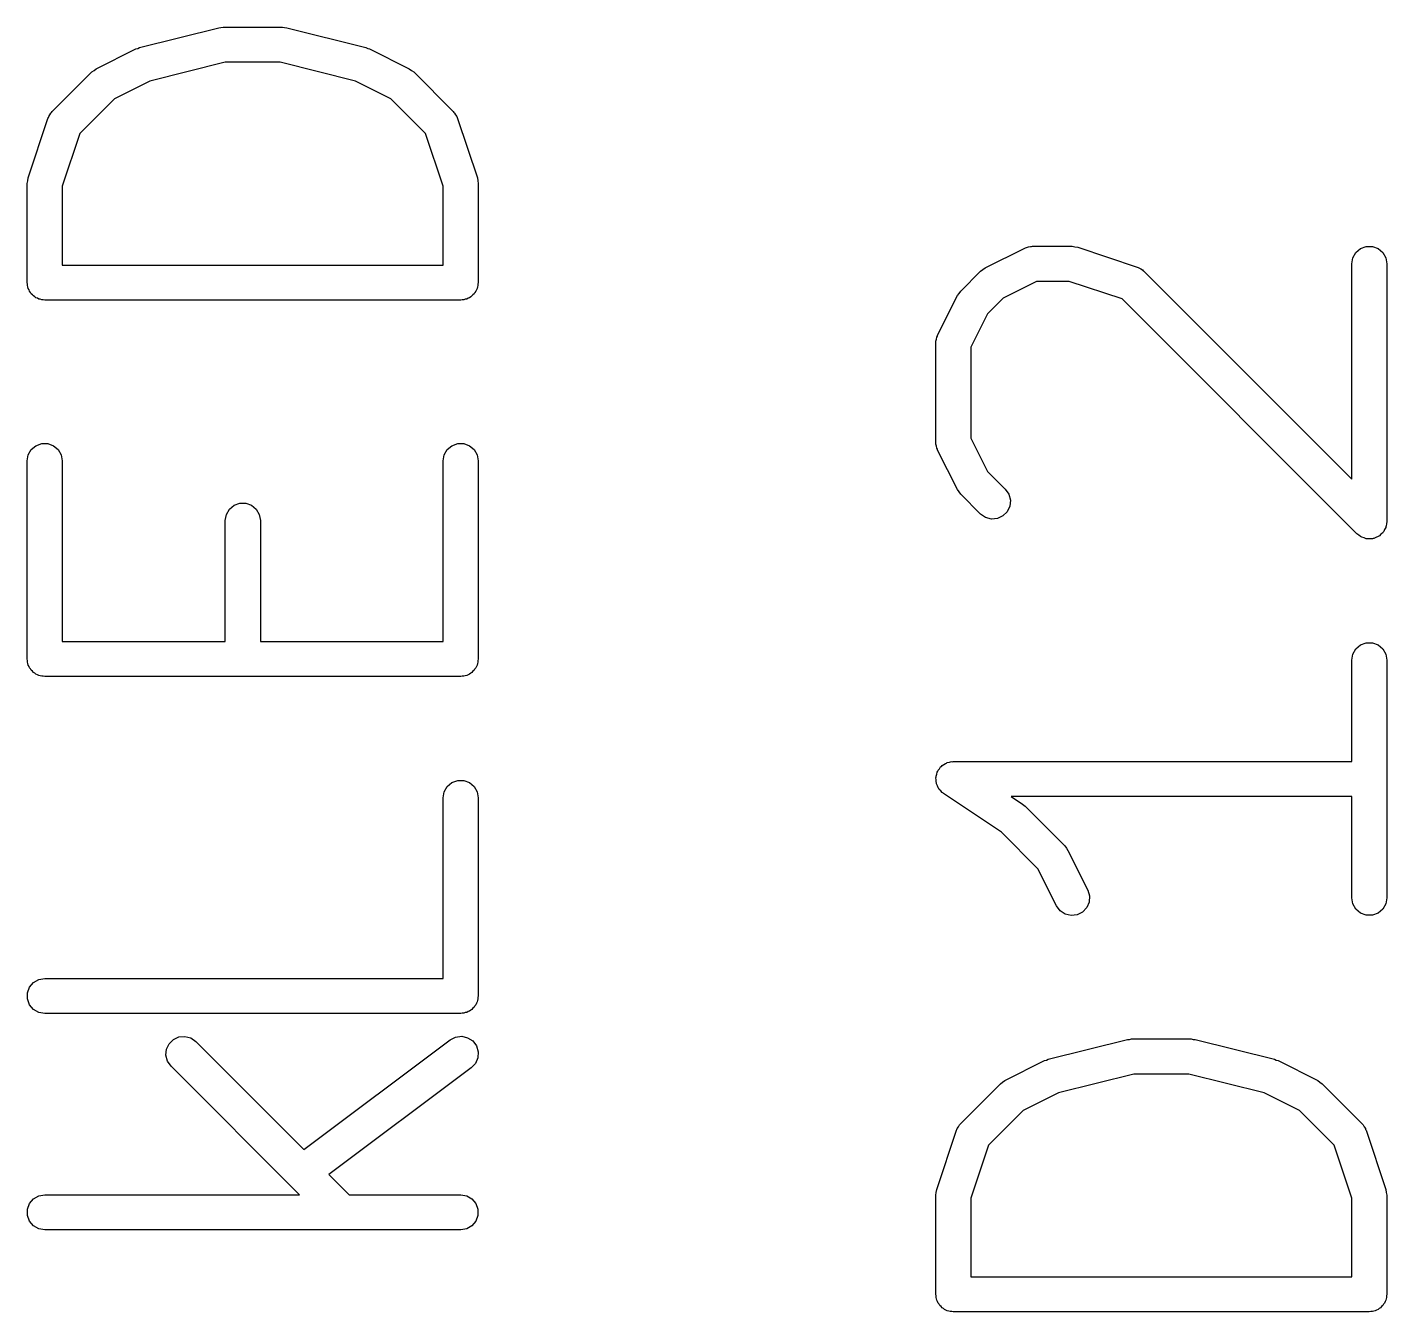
# Model space of a CAD drawing. Extents: x -2.2 to 75.9, y -81.1 to 9.2.
# Drawn here: x 70.185 to 74.128, y -30.128 to -26.404 of the extents above; entities that cross this region are included whole.
import ezdxf

# ---------------------------------------------------------------- set-up
doc = ezdxf.new("R2010")
doc.units = 0
doc.header["$MEASUREMENT"] = 0
doc.layers.add('BLACK', color=7, linetype='CONTINUOUS')

msp = doc.modelspace()

# ---------------------------------------------------------------- linework, layer by layer
at = {"layer": 'Black'}
for p, q in [((70.511, -26.4632), (70.7408, -26.4057)), ((70.7408, -26.4057), (70.747, -26.4053)), ((70.747, -26.4053), (70.7531, -26.4042)), ((70.7531, -26.4042), (70.9255, -26.4042)), ((70.9255, -26.4042), (70.9316, -26.4053)), ((70.9316, -26.4053), (70.9378, -26.4057)), ((70.9378, -26.4057), (71.1676, -26.4632)), ((70.3857, -26.5245), (70.5006, -26.467)), ((70.5006, -26.467), (70.5059, -26.4655)), ((70.5059, -26.4655), (70.511, -26.4632)), ((71.1676, -26.4632), (71.1727, -26.4655)), ((71.1727, -26.4655), (71.178, -26.467)), ((71.178, -26.467), (71.2929, -26.5245)), ((70.2576, -26.6489), (70.3725, -26.534)), ((70.3725, -26.534), (70.3792, -26.5293)), ((70.3792, -26.5293), (70.3857, -26.5245)), ((70.7594, -26.5058), (70.541, -26.5604)), ((70.9192, -26.5058), (70.7594, -26.5058)), ((71.1376, -26.5604), (70.9192, -26.5058)), ((71.2929, -26.5245), (71.2995, -26.5294)), ((71.2995, -26.5294), (71.3061, -26.534)), ((71.3061, -26.534), (71.421, -26.6489)), ((70.541, -26.5604), (70.4385, -26.6117)), ((71.2401, -26.6117), (71.1376, -26.5604)), ((70.4385, -26.6117), (70.3379, -26.7123)), ((71.3407, -26.7123), (71.2401, -26.6117)), ((70.2509, -26.6585), (70.2537, -26.6533)), ((70.2537, -26.6533), (70.2559, -26.6513)), ((70.2559, -26.6513), (70.2576, -26.6489)), ((71.421, -26.6489), (71.4227, -26.6513)), ((71.4227, -26.6513), (71.4249, -26.6533)), ((71.4249, -26.6533), (71.4277, -26.6585)), ((70.1879, -26.8411), (70.2453, -26.6688)), ((70.2453, -26.6688), (70.2467, -26.6662)), ((70.2467, -26.6662), (70.2475, -26.6634)), ((70.2475, -26.6634), (70.2509, -26.6585)), ((71.4277, -26.6585), (71.4311, -26.6634)), ((71.4311, -26.6634), (71.4319, -26.6662)), ((71.4319, -26.6662), (71.4333, -26.6688)), ((71.4333, -26.6688), (71.4907, -26.8411)), ((70.3379, -26.7123), (70.2868, -26.8654)), ((71.3917, -26.8654), (71.3407, -26.7123)), ((70.1852, -26.8572), (70.1867, -26.8492)), ((70.1867, -26.8492), (70.1879, -26.8411)), ((71.4907, -26.8411), (71.4919, -26.8492)), ((71.4919, -26.8492), (71.4933, -26.8572)), ((70.1852, -27.1445), (70.1852, -26.8572)), ((70.2868, -26.8654), (70.2868, -27.0937)), ((71.3917, -27.0937), (71.3917, -26.8654)), ((71.4933, -26.8572), (71.4933, -27.1445)), ((72.9632, -27.1022), (73.0781, -27.0448)), ((73.0781, -27.0448), (73.0809, -27.0439)), ((73.0809, -27.0439), (73.0835, -27.0425)), ((73.0835, -27.0425), (73.0893, -27.0414)), ((73.0893, -27.0414), (73.095, -27.0397)), ((73.095, -27.0397), (73.098, -27.0399)), ((73.098, -27.0399), (73.1009, -27.0394)), ((73.1009, -27.0394), (73.2158, -27.0394)), ((73.2158, -27.0394), (73.2238, -27.0408)), ((73.2238, -27.0408), (73.2318, -27.042)), ((73.2318, -27.042), (73.4042, -27.0995)), ((74.0386, -27.0576), (74.0521, -27.0462)), ((74.0521, -27.0462), (74.0687, -27.0402)), ((74.0687, -27.0402), (74.0864, -27.0402)), ((74.0864, -27.0402), (74.1029, -27.0462)), ((74.1029, -27.0462), (74.1165, -27.0576)), ((74.0267, -27.0902), (74.0298, -27.0728)), ((74.0298, -27.0728), (74.0386, -27.0576)), ((74.1165, -27.0576), (74.1253, -27.0728)), ((74.1253, -27.0728), (74.1283, -27.0902)), ((70.2868, -27.0937), (71.3917, -27.0937)), ((72.8926, -27.1692), (72.95, -27.1117)), ((72.95, -27.1117), (72.9567, -27.1071)), ((72.9567, -27.1071), (72.9632, -27.1022)), ((73.4042, -27.0995), (73.4068, -27.1009)), ((73.4068, -27.1009), (73.4096, -27.1016)), ((73.4096, -27.1016), (73.4145, -27.105)), ((73.4145, -27.105), (73.4197, -27.1079)), ((73.4197, -27.1079), (73.4216, -27.1101)), ((73.4216, -27.1101), (73.424, -27.1117)), ((73.424, -27.1117), (74.0267, -27.7145)), ((74.0267, -27.7145), (74.0267, -27.0902)), ((74.1283, -27.0902), (74.1283, -27.8371)), ((70.186, -27.1488), (70.1852, -27.1445)), ((70.186, -27.1533), (70.186, -27.1488)), ((70.1875, -27.1574), (70.186, -27.1533)), ((70.1883, -27.1618), (70.1875, -27.1574)), ((70.1905, -27.1657), (70.1883, -27.1618)), ((70.1921, -27.1699), (70.1905, -27.1657)), ((71.4881, -27.1657), (71.4865, -27.1699)), ((71.4903, -27.1618), (71.4881, -27.1657)), ((71.4911, -27.1574), (71.4903, -27.1618)), ((71.4926, -27.1533), (71.4911, -27.1574)), ((71.4933, -27.1445), (71.4926, -27.1488)), ((71.4926, -27.1488), (71.4926, -27.1533)), ((73.1128, -27.141), (73.016, -27.1894)), ((73.2075, -27.141), (73.1128, -27.141)), ((73.3607, -27.1921), (73.2075, -27.141)), ((70.1949, -27.1733), (70.1921, -27.1699)), ((70.1971, -27.1771), (70.1949, -27.1733)), ((70.2005, -27.18), (70.1971, -27.1771)), ((70.2034, -27.1834), (70.2005, -27.18)), ((70.2072, -27.1856), (70.2034, -27.1834)), ((70.2106, -27.1884), (70.2072, -27.1856)), ((70.2148, -27.19), (70.2106, -27.1884)), ((70.2187, -27.1922), (70.2148, -27.19)), ((70.2231, -27.193), (70.2187, -27.1922)), ((70.2272, -27.1945), (70.2231, -27.193)), ((70.2317, -27.1945), (70.2272, -27.1945)), ((70.236, -27.1953), (70.2317, -27.1945)), ((71.4425, -27.1953), (70.236, -27.1953)), ((71.4469, -27.1945), (71.4425, -27.1953)), ((71.4514, -27.1945), (71.4469, -27.1945)), ((71.4555, -27.193), (71.4514, -27.1945)), ((71.4599, -27.1922), (71.4555, -27.193)), ((71.4638, -27.19), (71.4599, -27.1922)), ((71.4679, -27.1884), (71.4638, -27.19)), ((71.4714, -27.1856), (71.4679, -27.1884)), ((71.4752, -27.1834), (71.4714, -27.1856)), ((71.4781, -27.18), (71.4752, -27.1834)), ((71.4815, -27.1771), (71.4781, -27.18)), ((71.4837, -27.1733), (71.4815, -27.1771)), ((71.4865, -27.1699), (71.4837, -27.1733)), ((72.8256, -27.2973), (72.8831, -27.1824)), ((72.8831, -27.1824), (72.8879, -27.1759)), ((72.8879, -27.1759), (72.8926, -27.1692)), ((73.016, -27.1894), (72.9702, -27.2352)), ((74.0416, -27.873), (73.3607, -27.1921)), ((72.9702, -27.2352), (72.9218, -27.332)), ((72.8202, -27.32), (72.8208, -27.3171)), ((72.8202, -27.6073), (72.8202, -27.32)), ((72.8206, -27.3142), (72.8223, -27.3085)), ((72.8208, -27.3171), (72.8206, -27.3142)), ((72.8223, -27.3085), (72.8233, -27.3026)), ((72.8233, -27.3026), (72.8248, -27.3001)), ((72.8248, -27.3001), (72.8256, -27.2973)), ((72.9218, -27.332), (72.9218, -27.5953)), ((72.9218, -27.5953), (72.9703, -27.6921)), ((70.1883, -27.6441), (70.1971, -27.6289)), ((70.1971, -27.6289), (70.2106, -27.6175)), ((70.2106, -27.6175), (70.2272, -27.6115)), ((70.2272, -27.6115), (70.2449, -27.6115)), ((70.2449, -27.6115), (70.2614, -27.6175)), ((70.2614, -27.6175), (70.275, -27.6289)), ((70.275, -27.6289), (70.2838, -27.6441)), ((71.3948, -27.6441), (71.4036, -27.6289)), ((71.4036, -27.6289), (71.4171, -27.6175)), ((71.4171, -27.6175), (71.4337, -27.6115)), ((71.4337, -27.6115), (71.4514, -27.6115)), ((71.4514, -27.6115), (71.4679, -27.6175)), ((71.4679, -27.6175), (71.4815, -27.6289)), ((71.4815, -27.6289), (71.4903, -27.6441)), ((72.8208, -27.6102), (72.8202, -27.6073)), ((72.8206, -27.6131), (72.8208, -27.6102)), ((72.8223, -27.6188), (72.8206, -27.6131)), ((72.8233, -27.6247), (72.8223, -27.6188)), ((72.8248, -27.6272), (72.8233, -27.6247)), ((72.8256, -27.63), (72.8248, -27.6272)), ((72.8831, -27.7449), (72.8256, -27.63)), ((70.1852, -27.6615), (70.1883, -27.6441)), ((70.1852, -28.236), (70.1852, -27.6615)), ((70.2838, -27.6441), (70.2868, -27.6615)), ((70.2868, -27.6615), (70.2868, -28.1852)), ((71.3917, -27.6615), (71.3948, -27.6441)), ((71.3917, -28.1852), (71.3917, -27.6615)), ((71.4903, -27.6441), (71.4933, -27.6615)), ((71.4933, -27.6615), (71.4933, -28.236)), ((72.9703, -27.6921), (73.0219, -27.7437)), ((72.8879, -27.7514), (72.8831, -27.7449)), ((72.8926, -27.7581), (72.8879, -27.7514)), ((72.95, -27.8156), (72.8926, -27.7581)), ((73.0219, -27.7437), (73.032, -27.7582)), ((73.032, -27.7582), (73.0366, -27.7752)), ((70.7717, -27.8012), (70.7852, -27.7899)), ((70.7852, -27.7899), (70.8017, -27.7839)), ((70.8017, -27.7839), (70.8194, -27.7839)), ((70.8194, -27.7839), (70.836, -27.7899)), ((70.836, -27.7899), (70.8495, -27.8012)), ((73.035, -27.7928), (73.0276, -27.8088)), ((73.0366, -27.7752), (73.035, -27.7928)), ((70.7598, -27.8339), (70.7628, -27.8165)), ((70.7598, -28.1852), (70.7598, -27.8339)), ((70.7628, -27.8165), (70.7717, -27.8012)), ((70.8495, -27.8012), (70.8583, -27.8165)), ((70.8583, -27.8165), (70.8614, -27.8339)), ((70.8614, -27.8339), (70.8614, -28.1852)), ((72.9645, -27.8257), (72.95, -27.8156)), ((72.9815, -27.8302), (72.9645, -27.8257)), ((72.9991, -27.8287), (72.9815, -27.8302)), ((73.0151, -27.8213), (72.9991, -27.8287)), ((73.0276, -27.8088), (73.0151, -27.8213)), ((74.1283, -27.8371), (74.1272, -27.8436)), ((74.0471, -27.8768), (74.0416, -27.873)), ((74.0521, -27.8811), (74.0471, -27.8768)), ((74.1114, -27.874), (74.1067, -27.8787)), ((74.1165, -27.8697), (74.1114, -27.874)), ((74.1176, -27.8678), (74.1165, -27.8697)), ((74.1192, -27.8662), (74.1176, -27.8678)), ((74.122, -27.8602), (74.1192, -27.8662)), ((74.1253, -27.8545), (74.122, -27.8602)), ((74.1257, -27.8523), (74.1253, -27.8545)), ((74.1266, -27.8502), (74.1257, -27.8523)), ((74.1272, -27.8436), (74.1266, -27.8502)), ((74.0542, -27.8819), (74.0521, -27.8811)), ((74.0561, -27.8831), (74.0542, -27.8819)), ((74.0625, -27.8849), (74.0561, -27.8831)), ((74.0687, -27.8871), (74.0625, -27.8849)), ((74.071, -27.8871), (74.0687, -27.8871)), ((74.0731, -27.8877), (74.071, -27.8871)), ((74.0797, -27.8871), (74.0731, -27.8877)), ((74.0864, -27.8871), (74.0797, -27.8871)), ((74.0885, -27.8864), (74.0864, -27.8871)), ((74.0907, -27.8862), (74.0885, -27.8864)), ((74.0967, -27.8834), (74.0907, -27.8862)), ((74.1029, -27.8811), (74.0967, -27.8834)), ((74.1047, -27.8797), (74.1029, -27.8811)), ((74.1067, -27.8787), (74.1047, -27.8797)), ((70.2868, -28.1852), (70.7598, -28.1852)), ((70.8614, -28.1852), (71.3917, -28.1852)), ((74.0521, -28.1953), (74.0687, -28.1892)), ((74.0687, -28.1892), (74.0864, -28.1892)), ((74.0864, -28.1892), (74.1029, -28.1953)), ((74.0267, -28.2393), (74.0298, -28.2219)), ((74.0298, -28.2219), (74.0386, -28.2066)), ((74.0386, -28.2066), (74.0521, -28.1953)), ((74.1029, -28.1953), (74.1165, -28.2066)), ((74.1165, -28.2066), (74.1253, -28.2219)), ((74.1253, -28.2219), (74.1283, -28.2393)), ((70.186, -28.2404), (70.1852, -28.236)), ((70.186, -28.2449), (70.186, -28.2404)), ((70.1875, -28.249), (70.186, -28.2449)), ((70.1883, -28.2534), (70.1875, -28.249)), ((70.1905, -28.2573), (70.1883, -28.2534)), ((70.1921, -28.2614), (70.1905, -28.2573)), ((70.1949, -28.2649), (70.1921, -28.2614)), ((70.1971, -28.2687), (70.1949, -28.2649)), ((70.2005, -28.2716), (70.1971, -28.2687)), ((70.2034, -28.275), (70.2005, -28.2716)), ((71.4781, -28.2716), (71.4752, -28.275)), ((71.4815, -28.2687), (71.4781, -28.2716)), ((71.4837, -28.2649), (71.4815, -28.2687)), ((71.4865, -28.2614), (71.4837, -28.2649)), ((71.4881, -28.2573), (71.4865, -28.2614)), ((71.4903, -28.2534), (71.4881, -28.2573)), ((71.4911, -28.249), (71.4903, -28.2534)), ((71.4926, -28.2449), (71.4911, -28.249)), ((71.4933, -28.236), (71.4926, -28.2404)), ((71.4926, -28.2404), (71.4926, -28.2449)), ((74.0267, -28.5332), (74.0267, -28.2393)), ((74.1283, -28.2393), (74.1283, -28.9287)), ((70.2072, -28.2772), (70.2034, -28.275)), ((70.2106, -28.28), (70.2072, -28.2772)), ((70.2148, -28.2816), (70.2106, -28.28)), ((70.2187, -28.2838), (70.2148, -28.2816)), ((70.2231, -28.2846), (70.2187, -28.2838)), ((70.2272, -28.2861), (70.2231, -28.2846)), ((70.2317, -28.2861), (70.2272, -28.2861)), ((70.236, -28.2868), (70.2317, -28.2861)), ((71.4425, -28.2868), (70.236, -28.2868)), ((71.4469, -28.2861), (71.4425, -28.2868)), ((71.4514, -28.2861), (71.4469, -28.2861)), ((71.4555, -28.2846), (71.4514, -28.2861)), ((71.4599, -28.2838), (71.4555, -28.2846)), ((71.4638, -28.2816), (71.4599, -28.2838)), ((71.4679, -28.28), (71.4638, -28.2816)), ((71.4714, -28.2772), (71.4679, -28.28)), ((71.4752, -28.275), (71.4714, -28.2772)), ((72.8343, -28.5489), (72.8366, -28.5472)), ((72.8366, -28.5472), (72.8384, -28.5451)), ((72.8384, -28.5451), (72.8436, -28.542)), ((72.8436, -28.542), (72.8485, -28.5384)), ((72.8485, -28.5384), (72.8512, -28.5376)), ((72.8512, -28.5376), (72.8537, -28.5362)), ((72.8537, -28.5362), (72.8596, -28.5352)), ((72.8596, -28.5352), (72.8655, -28.5335)), ((72.8655, -28.5335), (72.8683, -28.5337)), ((72.8683, -28.5337), (72.871, -28.5332)), ((72.871, -28.5332), (74.0267, -28.5332)), ((72.8204, -28.5807), (72.821, -28.578)), ((72.821, -28.5867), (72.8204, -28.5807)), ((72.821, -28.5752), (72.8231, -28.5695)), ((72.821, -28.578), (72.821, -28.5752)), ((72.821, -28.5928), (72.821, -28.5867)), ((72.8231, -28.5695), (72.8245, -28.5636)), ((72.8245, -28.5636), (72.8261, -28.5612)), ((72.8261, -28.5612), (72.8271, -28.5586)), ((72.8271, -28.5586), (72.831, -28.5539)), ((72.831, -28.5539), (72.8343, -28.5489)), ((71.3917, -28.6382), (71.3948, -28.6208)), ((71.3948, -28.6208), (71.4036, -28.6056)), ((71.4036, -28.6056), (71.4171, -28.5942)), ((71.4171, -28.5942), (71.4337, -28.5882)), ((71.4337, -28.5882), (71.4514, -28.5882)), ((71.4514, -28.5882), (71.4679, -28.5942)), ((71.4679, -28.5942), (71.4815, -28.6056)), ((71.4815, -28.6056), (71.4903, -28.6208)), ((71.4903, -28.6208), (71.4933, -28.6382)), ((72.822, -28.5954), (72.821, -28.5928)), ((72.8223, -28.5982), (72.822, -28.5954)), ((72.825, -28.6037), (72.8223, -28.5982)), ((72.8271, -28.6094), (72.825, -28.6037)), ((72.8289, -28.6115), (72.8271, -28.6094)), ((72.8301, -28.6141), (72.8289, -28.6115)), ((72.8345, -28.6182), (72.8301, -28.6141)), ((72.8384, -28.6229), (72.8345, -28.6182)), ((72.8408, -28.6243), (72.8384, -28.6229)), ((72.8429, -28.6262), (72.8408, -28.6243)), ((73.011, -28.7384), (72.8429, -28.6262)), ((71.3917, -29.1619), (71.3917, -28.6382)), ((71.4933, -28.6382), (71.4933, -29.2127)), ((74.0267, -28.6348), (73.0388, -28.6348)), ((73.0388, -28.6348), (73.0716, -28.6566)), ((73.0716, -28.6566), (73.0752, -28.6601)), ((73.0752, -28.6601), (73.0793, -28.663)), ((73.0793, -28.663), (73.1942, -28.7779)), ((74.0267, -28.9287), (74.0267, -28.6348)), ((73.1166, -28.8439), (73.011, -28.7384)), ((73.1942, -28.7779), (73.1989, -28.7845)), ((73.1989, -28.7845), (73.2037, -28.7911)), ((73.2037, -28.7911), (73.2612, -28.906)), ((73.1703, -28.9514), (73.1166, -28.8439)), ((73.2652, -28.9405), (73.2582, -28.9567)), ((73.2612, -28.906), (73.2662, -28.9229)), ((73.2662, -28.9229), (73.2652, -28.9405)), ((74.0298, -28.9461), (74.0267, -28.9287)), ((74.1283, -28.9287), (74.1253, -28.9461)), ((73.1808, -28.9656), (73.1703, -28.9514)), ((73.1956, -28.9753), (73.1808, -28.9656)), ((73.2127, -28.9794), (73.1956, -28.9753)), ((73.2302, -28.9774), (73.2127, -28.9794)), ((73.246, -28.9695), (73.2302, -28.9774)), ((73.2582, -28.9567), (73.246, -28.9695)), ((74.0386, -28.9613), (74.0298, -28.9461)), ((74.0521, -28.9727), (74.0386, -28.9613)), ((74.0687, -28.9787), (74.0521, -28.9727)), ((74.0864, -28.9787), (74.0687, -28.9787)), ((74.1029, -28.9727), (74.0864, -28.9787)), ((74.1165, -28.9613), (74.1029, -28.9727)), ((74.1253, -28.9461), (74.1165, -28.9613)), ((70.1921, -29.1873), (70.2034, -29.1738)), ((70.2034, -29.1738), (70.2187, -29.165)), ((70.2187, -29.165), (70.236, -29.1619)), ((70.236, -29.1619), (71.3917, -29.1619)), ((70.186, -29.2039), (70.1921, -29.1873)), ((70.186, -29.2216), (70.186, -29.2039)), ((71.4933, -29.2127), (71.4926, -29.2171)), ((71.4926, -29.2171), (71.4926, -29.2216)), ((70.1921, -29.2381), (70.186, -29.2216)), ((70.2034, -29.2517), (70.1921, -29.2381)), ((70.2187, -29.2605), (70.2034, -29.2517)), ((71.4679, -29.2567), (71.4638, -29.2583)), ((71.4714, -29.2539), (71.4679, -29.2567)), ((71.4752, -29.2517), (71.4714, -29.2539)), ((71.4781, -29.2482), (71.4752, -29.2517)), ((71.4815, -29.2454), (71.4781, -29.2482)), ((71.4837, -29.2415), (71.4815, -29.2454)), ((71.4865, -29.2381), (71.4837, -29.2415)), ((71.4881, -29.234), (71.4865, -29.2381)), ((71.4903, -29.2301), (71.4881, -29.234)), ((71.4911, -29.2257), (71.4903, -29.2301)), ((71.4926, -29.2216), (71.4911, -29.2257)), ((70.236, -29.2635), (70.2187, -29.2605)), ((71.4425, -29.2635), (70.236, -29.2635)), ((71.4469, -29.2628), (71.4425, -29.2635)), ((71.4514, -29.2628), (71.4469, -29.2628)), ((71.4555, -29.2612), (71.4514, -29.2628)), ((71.4599, -29.2605), (71.4555, -29.2612)), ((71.4638, -29.2583), (71.4599, -29.2605)), ((70.6091, -29.3389), (70.6251, -29.3314)), ((70.6251, -29.3314), (70.6426, -29.3299)), ((70.6426, -29.3299), (70.6597, -29.3345)), ((70.6597, -29.3345), (70.6741, -29.3446)), ((71.4121, -29.3399), (71.4278, -29.3319)), ((71.4278, -29.3319), (71.4453, -29.3298)), ((71.4453, -29.3298), (71.4625, -29.3338)), ((71.4625, -29.3338), (71.4773, -29.3434)), ((70.5876, -29.3849), (70.5891, -29.3674)), ((70.5891, -29.3674), (70.5966, -29.3514)), ((70.5966, -29.3514), (70.6091, -29.3389)), ((70.6741, -29.3446), (70.9877, -29.6581)), ((70.9877, -29.6581), (71.4121, -29.3399)), ((71.4773, -29.3434), (71.4879, -29.3575)), ((71.4879, -29.3575), (71.493, -29.3744)), ((71.493, -29.3744), (71.492, -29.392)), ((73.146, -29.3965), (73.3758, -29.339)), ((73.3758, -29.339), (73.382, -29.3386)), ((73.382, -29.3386), (73.3881, -29.3375)), ((73.3881, -29.3375), (73.5605, -29.3375)), ((73.5605, -29.3375), (73.5666, -29.3386)), ((73.5666, -29.3386), (73.5728, -29.339)), ((73.5728, -29.339), (73.8026, -29.3965)), ((70.5922, -29.402), (70.5876, -29.3849)), ((70.6023, -29.4164), (70.5922, -29.402)), ((71.4851, -29.4083), (71.473, -29.4211)), ((71.492, -29.392), (71.4851, -29.4083)), ((73.0207, -29.4578), (73.1356, -29.4003)), ((73.1356, -29.4003), (73.1409, -29.3987)), ((73.1409, -29.3987), (73.146, -29.3965)), ((73.8026, -29.3965), (73.8077, -29.3987)), ((73.8077, -29.3987), (73.813, -29.4003)), ((73.813, -29.4003), (73.9279, -29.4578)), ((70.9752, -29.7893), (70.6023, -29.4164)), ((71.473, -29.4211), (71.0603, -29.7307)), ((73.3944, -29.4391), (73.176, -29.4937)), ((73.5542, -29.4391), (73.3944, -29.4391)), ((73.7726, -29.4937), (73.5542, -29.4391)), ((72.8926, -29.5822), (73.0075, -29.4673)), ((73.0075, -29.4673), (73.0142, -29.4626)), ((73.0142, -29.4626), (73.0207, -29.4578)), ((73.176, -29.4937), (73.0735, -29.545)), ((73.8751, -29.545), (73.7726, -29.4937)), ((73.9279, -29.4578), (73.9345, -29.4626)), ((73.9345, -29.4626), (73.9411, -29.4673)), ((73.9411, -29.4673), (74.056, -29.5822)), ((73.0735, -29.545), (72.9729, -29.6456)), ((73.9757, -29.6456), (73.8751, -29.545)), ((72.8229, -29.7744), (72.8803, -29.6021)), ((72.8803, -29.6021), (72.8817, -29.5995)), ((72.8817, -29.5995), (72.8825, -29.5967)), ((72.8825, -29.5967), (72.8859, -29.5918)), ((72.8859, -29.5918), (72.8887, -29.5865)), ((72.8887, -29.5865), (72.8909, -29.5846)), ((72.8909, -29.5846), (72.8926, -29.5822)), ((74.056, -29.5822), (74.0577, -29.5846)), ((74.0577, -29.5846), (74.0599, -29.5865)), ((74.0599, -29.5865), (74.0627, -29.5918)), ((74.0627, -29.5918), (74.0661, -29.5967)), ((74.0661, -29.5967), (74.0669, -29.5995)), ((74.0669, -29.5995), (74.0683, -29.6021)), ((74.0683, -29.6021), (74.1257, -29.7744)), ((72.9729, -29.6456), (72.9218, -29.7987)), ((74.0267, -29.7987), (73.9757, -29.6456)), ((71.0603, -29.7307), (71.1189, -29.7893)), ((70.1921, -29.8147), (70.2034, -29.8012)), ((70.2034, -29.8012), (70.2187, -29.7924)), ((70.2187, -29.7924), (70.236, -29.7893)), ((70.236, -29.7893), (70.9752, -29.7893)), ((71.1189, -29.7893), (71.4425, -29.7893)), ((71.4425, -29.7893), (71.4599, -29.7924)), ((71.4599, -29.7924), (71.4752, -29.8012)), ((71.4752, -29.8012), (71.4865, -29.8147)), ((72.8202, -29.7905), (72.8217, -29.7825)), ((72.8202, -30.0777), (72.8202, -29.7905)), ((72.8217, -29.7825), (72.8229, -29.7744)), ((72.9218, -29.7987), (72.9218, -30.0269)), ((74.0267, -30.0269), (74.0267, -29.7987)), ((74.1257, -29.7744), (74.1269, -29.7825)), ((74.1269, -29.7825), (74.1283, -29.7905)), ((74.1283, -29.7905), (74.1283, -30.0777)), ((70.186, -29.8313), (70.1921, -29.8147)), ((70.186, -29.8489), (70.186, -29.8313)), ((70.1921, -29.8655), (70.186, -29.8489)), ((71.4865, -29.8147), (71.4926, -29.8313)), ((71.4926, -29.8489), (71.4865, -29.8655)), ((71.4926, -29.8313), (71.4926, -29.8489)), ((70.2034, -29.879), (70.1921, -29.8655)), ((70.2187, -29.8879), (70.2034, -29.879)), ((70.236, -29.8909), (70.2187, -29.8879)), ((71.4599, -29.8879), (71.4425, -29.8909)), ((71.4752, -29.879), (71.4599, -29.8879)), ((71.4865, -29.8655), (71.4752, -29.879)), ((71.4425, -29.8909), (70.236, -29.8909)), ((72.9218, -30.0269), (74.0267, -30.0269)), ((72.821, -30.0821), (72.8202, -30.0777)), ((72.821, -30.0866), (72.821, -30.0821)), ((74.1283, -30.0777), (74.1276, -30.0821)), ((74.1276, -30.0821), (74.1276, -30.0866)), ((72.8225, -30.0907), (72.821, -30.0866)), ((72.8233, -30.0951), (72.8225, -30.0907)), ((72.8255, -30.099), (72.8233, -30.0951)), ((72.8271, -30.1031), (72.8255, -30.099)), ((72.8299, -30.1065), (72.8271, -30.1031)), ((72.8321, -30.1104), (72.8299, -30.1065)), ((72.8355, -30.1132), (72.8321, -30.1104)), ((72.8384, -30.1167), (72.8355, -30.1132)), ((72.8422, -30.1189), (72.8384, -30.1167)), ((72.8456, -30.1217), (72.8422, -30.1189)), ((72.8498, -30.1233), (72.8456, -30.1217)), ((72.8537, -30.1255), (72.8498, -30.1233)), ((74.0988, -30.1233), (74.0949, -30.1255)), ((74.1029, -30.1217), (74.0988, -30.1233)), ((74.1064, -30.1189), (74.1029, -30.1217)), ((74.1102, -30.1167), (74.1064, -30.1189)), ((74.1131, -30.1132), (74.1102, -30.1167)), ((74.1165, -30.1104), (74.1131, -30.1132)), ((74.1187, -30.1065), (74.1165, -30.1104)), ((74.1215, -30.1031), (74.1187, -30.1065)), ((74.1231, -30.099), (74.1215, -30.1031)), ((74.1253, -30.0951), (74.1231, -30.099)), ((74.1261, -30.0907), (74.1253, -30.0951)), ((74.1276, -30.0866), (74.1261, -30.0907)), ((72.8581, -30.1262), (72.8537, -30.1255)), ((72.8622, -30.1278), (72.8581, -30.1262)), ((72.8667, -30.1278), (72.8622, -30.1278)), ((72.871, -30.1285), (72.8667, -30.1278)), ((74.0775, -30.1285), (72.871, -30.1285)), ((74.0819, -30.1278), (74.0775, -30.1285)), ((74.0864, -30.1278), (74.0819, -30.1278)), ((74.0905, -30.1262), (74.0864, -30.1278)), ((74.0949, -30.1255), (74.0905, -30.1262))]:
    msp.add_line(p, q, dxfattribs=at)

doc.saveas('drawing.dxf')
